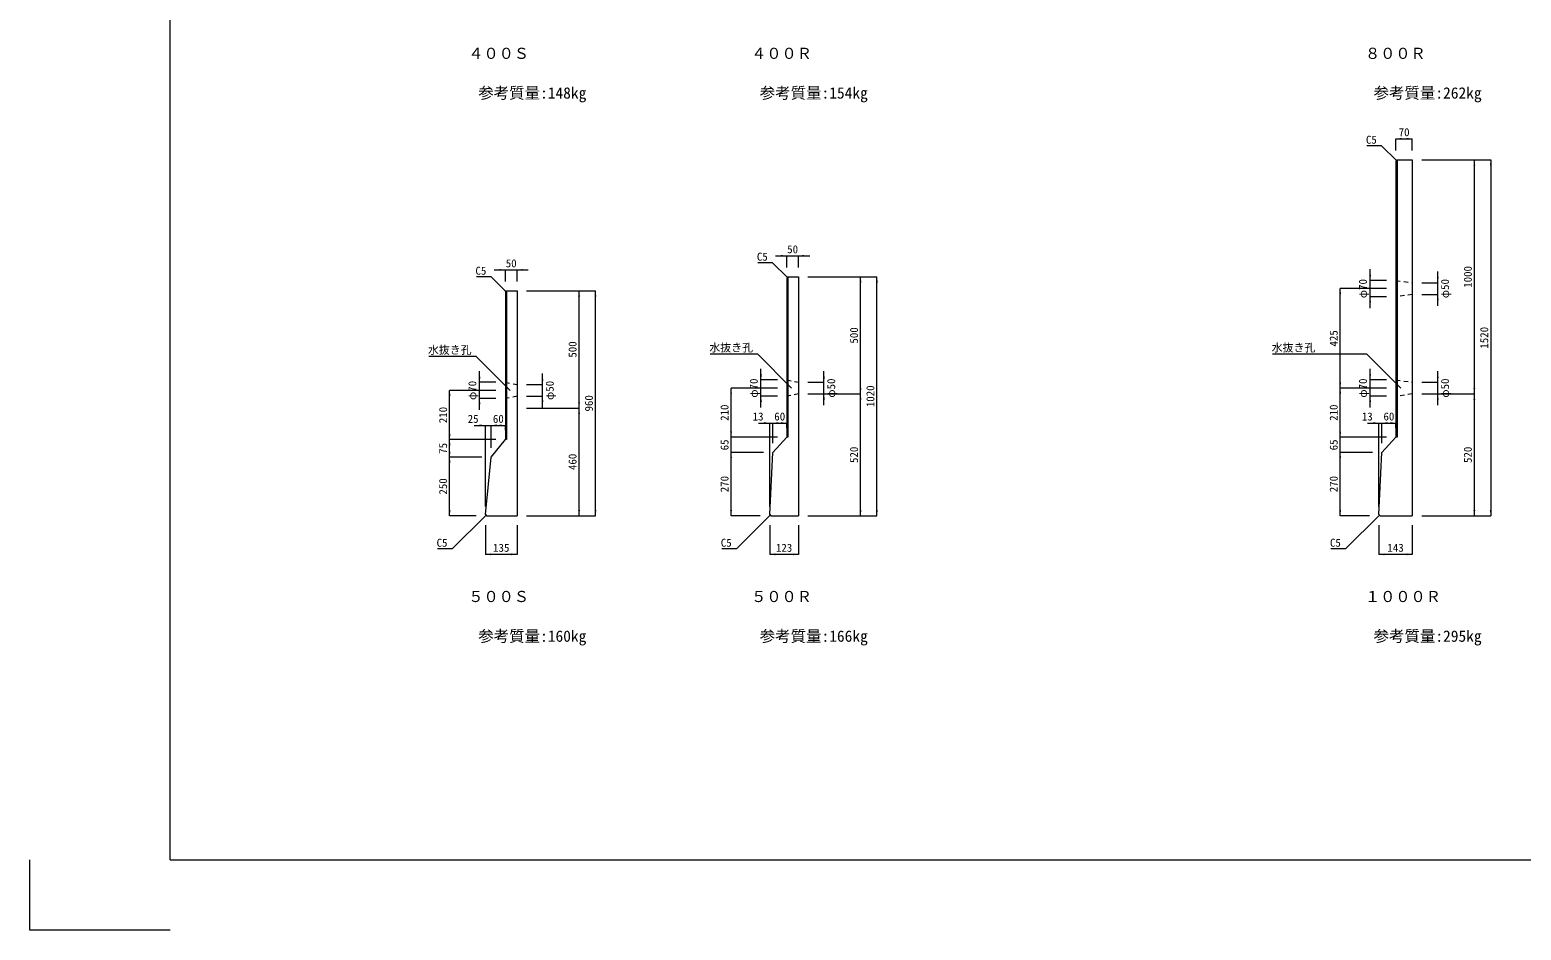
# Model space of a CAD drawing. Units: millimetres at full size, sheet at 1:25. Extents: x 157851 to 183054, y 876960 to 888720.
# Drawn here: x 157851 to 164222, y 879810 to 883656 of the extents above; entities that cross this region are included whole.
import ezdxf
from ezdxf.enums import TextEntityAlignment as Align

# ---------------------------------------------------------------- set-up
doc = ezdxf.new("R2010")
doc.units = ezdxf.units.MM
doc.header["$LTSCALE"] = 25
doc.linetypes.add('USER1', pattern=[1.35, 0.75, -0.6])
doc.linetypes.add('USER2', pattern=[28.575, 19.05, -3.175, 3.175, -3.175])
for name, color, linetype, lineweight in [('0_2', 7, 'USER2', 13), ('UKパネル', 2, 'Continuous', 20), ('図枠', 5, 'Continuous', 13), ('寸法線', 7, 'Continuous', 13), ('引出線', 4, 'Continuous', 13), ('補助線', 8, 'Continuous', 13)]:
    doc.layers.add(name, color=color, linetype=linetype, lineweight=lineweight)
doc.styles.add('ＭＳ ゴシック', font='')
doc.styles.get('ＭＳ ゴシック').set_extended_font_data('MS Gothic')

# ---------------------------------------------------------------- blocks, each defined once
blk = doc.blocks.new('filled_arrow')
at = {"color": 0, "linetype": 'Continuous', "lineweight": -2}
blk.add_solid([(7.5, 1.25), (0, 0), (7.5, -1.25)], dxfattribs=at)

msp = doc.modelspace()

# ---------------------------------------------------------------- linework, layer by layer
at = {"layer": 'UKパネル'}
for p, q in [((163691.92, 883100.54), (163686.92, 883095.54)), ((163686.92, 883095.54), (163686.92, 881915.54)), ((163691.92, 883100.54), (163756.92, 883100.54)), ((163756.92, 883100.54), (163756.92, 881580.54)), ((159882.46, 882535.54), (159887.46, 882540.54)), ((159887.46, 882540.54), (159932.46, 882540.54)), ((159932.46, 882540.54), (159932.46, 881580.54)), ((161089.74, 882600.54), (161084.74, 882595.54)), ((161084.74, 882595.54), (161084.74, 881915.54)), ((161089.74, 882600.54), (161134.74, 882600.54)), ((161134.74, 882600.54), (161134.74, 881580.54)), ((159882.46, 882535.54), (159882.46, 881905.54)), ((159882.46, 882100.53), (159882.46, 881920.53)), ((159822.46, 881830.54), (159882.46, 881905.54)), ((161024.74, 881850.54), (161084.74, 881915.54)), ((163626.92, 881850.54), (163686.92, 881915.54)), ((161011.98, 881585.53), (161024.74, 881850.54)), ((163614.16, 881585.53), (163626.92, 881850.54)), ((159797.96, 881585.51), (159822.46, 881830.54)), ((159797.96, 881585.51), (159802.46, 881580.54)), ((161011.98, 881585.53), (161016.74, 881580.54)), ((163614.16, 881585.53), (163618.92, 881580.54)), ((159802.46, 881580.54), (159932.46, 881580.54)), ((161016.74, 881580.54), (161134.74, 881580.54)), ((163618.92, 881580.54), (163756.92, 881580.54))]:
    msp.add_line(p, q, dxfattribs=at)
at = {"layer": 'UKパネル', "color": 4, "lineweight": 5}
for p, q in [((163691.92, 883100.54), (163691.92, 881915.54)), ((159887.46, 882540.54), (159887.46, 881905.54)), ((161089.74, 882600.54), (161089.74, 881915.54)), ((159887.46, 881905.54), (159882.46, 881905.54)), ((161089.74, 881915.54), (161084.74, 881915.54)), ((163691.92, 881915.54), (163686.92, 881915.54))]:
    msp.add_line(p, q, dxfattribs=at)
at = {"layer": 'UKパネル', "linetype": 'USER1', "lineweight": 9}
for p, q in [((163686.92, 882585.54), (163756.92, 882575.54)), ((163756.92, 882525.54), (163686.92, 882515.54)), ((161084.74, 882160.54), (161134.74, 882150.54)), ((163686.92, 882160.54), (163756.92, 882150.54)), ((159882.46, 882150.54), (159932.46, 882140.54)), ((161134.74, 882100.54), (161084.74, 882090.54)), ((163756.92, 882100.54), (163686.92, 882090.54)), ((159932.46, 882090.54), (159882.46, 882080.54))]:
    msp.add_line(p, q, dxfattribs=at)
at = {"layer": '図枠'}
msp.add_line((158451.17, 880110.29), (170151.17, 880110.29), dxfattribs=at)
msp.add_lwpolyline([(158451.17, 880110.29), (158451.17, 888420.29), (170151.17, 888420.29)], dxfattribs=at)
at = {"layer": '寸法線'}
for p, q in [((163686.92, 883190.53), (163756.92, 883190.53)), ((163686.92, 883140.54), (163686.92, 883190.53)), ((163756.92, 883140.54), (163756.92, 883190.53)), ((163796.92, 883100.54), (164021.92, 883100.54)), ((163796.92, 883100.54), (164091.92, 883100.54)), ((164021.92, 882100.54), (164021.92, 883100.54)), ((164091.92, 883100.54), (164091.92, 881580.54)), ((161036.74, 882690.53), (161182.74, 882690.53)), ((161084.74, 882640.54), (161084.74, 882690.53)), ((161134.74, 882640.54), (161134.74, 882690.53)), ((159834.46, 882630.53), (159980.46, 882630.53)), ((159882.46, 882580.54), (159882.46, 882630.53)), ((159932.46, 882580.54), (159932.46, 882630.53)), ((163576.76, 882467.54), (163576.76, 882633.54)), ((163865.7, 882477.54), (163865.7, 882623.54)), ((159972.46, 882540.54), (160197.46, 882540.54)), ((159972.46, 882540.54), (160267.46, 882540.54)), ((160197.46, 882040.54), (160197.46, 882540.54)), ((160267.46, 881580.54), (160267.46, 882540.54)), ((161174.74, 882600.54), (161399.74, 882600.54)), ((161174.74, 882600.54), (161469.74, 882600.54)), ((161399.74, 882100.54), (161399.74, 882600.54)), ((161469.74, 881580.54), (161469.74, 882600.54)), ((163448.92, 882125.54), (163448.92, 882550.54)), ((163646.92, 882550.54), (163448.92, 882550.54)), ((163646.92, 882585.54), (163576.76, 882585.54)), ((163796.92, 882575.54), (163865.7, 882575.54)), ((163646.92, 882515.54), (163576.76, 882515.54)), ((163796.92, 882525.54), (163865.7, 882525.54)), ((159772.3, 882032.54), (159772.3, 882198.54)), ((160041.24, 882042.54), (160041.24, 882188.54)), ((160974.57, 882042.54), (160974.57, 882208.54)), ((161044.74, 882160.54), (160974.57, 882160.54)), ((161243.51, 882052.54), (161243.51, 882198.54)), ((163576.76, 882042.54), (163576.76, 882208.54)), ((163646.92, 882160.54), (163576.76, 882160.54)), ((163865.7, 882052.54), (163865.7, 882198.54)), ((159644.46, 881905.54), (159644.46, 882115.54)), ((159842.46, 882115.54), (159644.46, 882115.54)), ((159842.46, 882150.54), (159772.3, 882150.54)), ((159972.46, 882140.54), (160041.24, 882140.54)), ((160846.74, 881915.54), (160846.74, 882125.54)), ((161044.74, 882125.54), (160846.74, 882125.54)), ((161174.74, 882150.54), (161243.51, 882150.54)), ((161174.74, 882100.54), (161243.51, 882100.54)), ((161174.74, 882100.54), (161399.74, 882100.54)), ((161174.74, 882100.54), (161399.74, 882100.54)), ((161399.74, 881580.54), (161399.74, 882100.54)), ((163448.92, 881915.54), (163448.92, 882125.54)), ((163646.92, 882125.54), (163448.92, 882125.54)), ((163646.92, 882125.54), (163448.92, 882125.54)), ((163796.92, 882150.54), (163865.7, 882150.54)), ((163796.92, 882100.54), (164021.92, 882100.54)), ((163796.92, 882100.54), (164021.92, 882100.54)), ((163796.92, 882100.54), (163865.7, 882100.54)), ((164021.92, 881580.54), (164021.92, 882100.54)), ((159842.46, 882080.54), (159772.3, 882080.54)), ((159972.46, 882090.54), (160041.24, 882090.54)), ((159972.46, 882040.54), (160197.46, 882040.54)), ((159972.46, 882040.54), (160197.46, 882040.54)), ((160197.46, 881580.54), (160197.46, 882040.54)), ((161044.74, 882090.54), (160974.57, 882090.54)), ((163646.92, 882090.54), (163576.76, 882090.54)), ((160963.74, 881976.28), (161072.74, 881976.28)), ((161011.74, 881620.54), (161011.74, 881976.28)), ((161024.74, 881890.54), (161024.74, 881976.28)), ((161024.74, 881976.28), (161084.74, 881976.28)), ((161024.74, 881890.54), (161024.74, 881976.28)), ((161084.74, 881955.54), (161084.74, 881976.28)), ((163565.92, 881976.28), (163674.92, 881976.28)), ((163613.92, 881620.54), (163613.92, 881976.28)), ((163626.92, 881890.54), (163626.92, 881976.28)), ((163626.92, 881976.28), (163686.92, 881976.28)), ((163626.92, 881890.54), (163626.92, 881976.28)), ((163686.92, 881955.54), (163686.92, 881976.28)), ((159644.46, 881830.54), (159644.46, 881905.54)), ((159842.46, 881905.54), (159644.46, 881905.54)), ((159842.46, 881905.54), (159644.46, 881905.54)), ((159749.46, 881966.28), (159870.46, 881966.28)), ((159797.46, 881620.54), (159797.46, 881966.28)), ((159822.46, 881870.54), (159822.46, 881966.28)), ((159822.46, 881966.28), (159882.46, 881966.28)), ((159822.46, 881870.54), (159822.46, 881966.28)), ((159882.46, 881945.54), (159882.46, 881966.28)), ((160846.74, 881802.54), (160846.74, 881963.54)), ((161044.74, 881915.54), (160846.74, 881915.54)), ((161044.74, 881915.54), (160846.74, 881915.54)), ((163448.92, 881802.54), (163448.92, 881963.54)), ((163646.92, 881915.54), (163448.92, 881915.54)), ((163646.92, 881915.54), (163448.92, 881915.54)), ((160846.74, 881580.54), (160846.74, 881850.54)), ((160984.74, 881850.54), (160846.74, 881850.54)), ((160984.74, 881850.54), (160846.74, 881850.54)), ((163448.92, 881580.54), (163448.92, 881850.54)), ((163586.92, 881850.54), (163448.92, 881850.54)), ((163586.92, 881850.54), (163448.92, 881850.54)), ((159644.46, 881580.54), (159644.46, 881830.54)), ((159782.46, 881830.54), (159644.46, 881830.54)), ((159782.46, 881830.54), (159644.46, 881830.54)), ((159757.46, 881580.54), (159644.46, 881580.54)), ((159797.46, 881540.54), (159797.46, 881415.54)), ((159932.46, 881540.54), (159932.46, 881415.54)), ((159972.46, 881580.54), (160197.46, 881580.54)), ((159972.46, 881580.54), (160267.46, 881580.54)), ((160971.74, 881580.54), (160846.74, 881580.54)), ((161011.74, 881540.54), (161011.74, 881415.54)), ((161134.74, 881540.54), (161134.74, 881415.54)), ((161174.74, 881580.54), (161399.74, 881580.54)), ((161174.74, 881580.54), (161469.74, 881580.54)), ((163573.92, 881580.54), (163448.92, 881580.54)), ((163613.92, 881540.54), (163613.92, 881415.54)), ((163756.92, 881540.54), (163756.92, 881415.54)), ((163796.92, 881580.54), (164021.92, 881580.54)), ((163796.92, 881580.54), (164091.92, 881580.54)), ((159932.46, 881415.54), (159797.46, 881415.54)), ((161134.74, 881415.54), (161011.74, 881415.54)), ((163756.92, 881415.54), (163613.92, 881415.54))]:
    msp.add_line(p, q, dxfattribs=at)
at = {"layer": '引出線'}
for points in [[(163688.94, 883097.55), (163625.22, 883160.3), (163563, 883160.3)], [(161087.24, 882598.04), (161023.51, 882660.79), (160961.3, 882660.79)], [(159884.96, 882538.04), (159821.23, 882600.79), (159759.02, 882600.79)], [(159903.23, 882115.53), (159758.24, 882260.53), (159555.86, 882260.53)], [(161105.5, 882125.53), (160960.51, 882270.53), (160758.14, 882270.53)], [(163707.69, 882125.53), (163562.7, 882270.53), (163362.7, 882270.53), (163160.32, 882270.53)], [(159800.21, 881583.02), (159655.22, 881438.92), (159593, 881438.92)], [(161014.36, 881583.03), (160869.37, 881438.93), (160807.15, 881438.93)], [(163616.54, 881583.03), (163471.55, 881438.93), (163409.34, 881438.93)]]:
    msp.add_lwpolyline(points, dxfattribs=at)
at = {"layer": '補助線'}
for p, q in [((157851.17, 879810.29), (157851.17, 880110.29)), ((158451.17, 879810.29), (157851.17, 879810.29))]:
    msp.add_line(p, q, dxfattribs=at)

# ---------------------------------------------------------------- block references
at = {"layer": '寸法線', "xscale": 3.2, "yscale": 3.2}
for p in [(163686.92, 883190.53), (161134.74, 882690.53), (159932.46, 882630.53), (159822.46, 881966.28), (159822.46, 881966.28), (161024.74, 881976.28), (161024.74, 881976.28), (163626.92, 881976.28), (163626.92, 881976.28), (159797.46, 881415.54), (161011.74, 881415.54), (163613.92, 881415.54)]:
    msp.add_blockref('filled_arrow', p, dxfattribs=at)
for p, rotation in [((163756.92, 883190.53), 180), ((164021.92, 883100.54), 270), ((164091.92, 883100.54), 270), ((161084.74, 882690.53), 180), ((159882.46, 882630.53), 180), ((163576.76, 882585.54), 90), ((160197.46, 882540.54), 270), ((160267.46, 882540.54), 270), ((161399.74, 882600.54), 270), ((161469.74, 882600.54), 270), ((163448.92, 882550.54), 270), ((163865.7, 882575.54), 90), ((163576.76, 882515.54), 270), ((163865.7, 882525.54), 270), ((159772.3, 882150.54), 90), ((160041.24, 882140.54), 90), ((160974.57, 882160.54), 90), ((161243.51, 882150.54), 90), ((163576.76, 882160.54), 90), ((163865.7, 882150.54), 90), ((159644.46, 882115.54), 270), ((160846.74, 882125.54), 270), ((161243.51, 882100.54), 270), ((161399.74, 882100.54), 90), ((161399.74, 882100.54), 270), ((163448.92, 882125.54), 90), ((163448.92, 882125.54), 270), ((163865.7, 882100.54), 270), ((164021.92, 882100.54), 90), ((164021.92, 882100.54), 270), ((159772.3, 882080.54), 270), ((160041.24, 882090.54), 270), ((160197.46, 882040.54), 90), ((160197.46, 882040.54), 270), ((160974.57, 882090.54), 270), ((163576.76, 882090.54), 270), ((159797.46, 881966.28), 180), ((159882.46, 881966.28), 180), ((161011.74, 881976.28), 180), ((161084.74, 881976.28), 180), ((163613.92, 881976.28), 180), ((163686.92, 881976.28), 180), ((159644.46, 881905.54), 90), ((159644.46, 881905.54), 270), ((160846.74, 881915.54), 90), ((160846.74, 881915.54), 90), ((163448.92, 881915.54), 90), ((163448.92, 881915.54), 90), ((159644.46, 881830.54), 90), ((160846.74, 881850.54), 270), ((160846.74, 881850.54), 270), ((163448.92, 881850.54), 270), ((163448.92, 881850.54), 270), ((159644.46, 881830.54), 270), ((159644.46, 881580.54), 90), ((160197.46, 881580.54), 90), ((160267.46, 881580.54), 90), ((160846.74, 881580.54), 90), ((161399.74, 881580.54), 90), ((161469.74, 881580.54), 90), ((163448.92, 881580.54), 90), ((164021.92, 881580.54), 90), ((164091.92, 881580.54), 90), ((159932.46, 881415.54), 180), ((161134.74, 881415.54), 180), ((163756.92, 881415.54), 180)]:
    msp.add_blockref('filled_arrow', p, dxfattribs=dict(at, rotation=rotation))
at = {"layer": '引出線', "xscale": 0.16, "yscale": 0.16}
for p, rotation in [((163688.94, 883097.55), 135.4), ((161087.24, 882598.04), 135.4), ((159884.96, 882538.04), 135.4), ((159903.23, 882115.53), 135), ((161105.5, 882125.53), 135), ((163707.69, 882125.53), 135), ((159800.21, 881583.02), 224.8), ((161014.36, 881583.03), 224.8), ((163616.54, 881583.03), 224.8)]:
    msp.add_blockref('filled_arrow', p, dxfattribs=dict(at, rotation=rotation))

# ---------------------------------------------------------------- texts
at = {"layer": '0_2', "style": 'ＭＳ ゴシック'}
for s, p in [('４００Ｓ', (159724.43, 883517.51)), ('４００Ｒ', (160932.7, 883517.51)), ('８００Ｒ', (163554.89, 883517.51)), ('５００Ｓ', (159724.43, 881197.52)), ('５００Ｒ', (160932.7, 881197.52)), ('１０００Ｒ', (163554.89, 881197.52))]:
    msp.add_text(s, height=47.47, dxfattribs=at).set_placement(p, align=Align.BOTTOM_LEFT)
at = {"layer": '寸法線', "style": 'ＭＳ ゴシック'}
for s, height, p in [('参考質量:148㎏', 48.42, (159997.69, 883386.24)), ('参考質量:154㎏', 48.42, (161199.96, 883386.24)), ('参考質量:262㎏', 48.42, (163822.15, 883386.24)), ('70', 34.18, (163721.92, 883218.53)), ('50', 34.18, (161109.74, 882718.53)), ('50', 34.18, (159907.46, 882658.53)), ('25', 34.18, (159744.84, 881994.28)), ('60', 34.18, (159852.46, 881994.28)), ('13', 34.18, (160962.19, 882004.28)), ('60', 34.18, (161054.74, 882004.28)), ('13', 34.18, (163564.37, 882004.28)), ('60', 34.18, (163656.92, 882004.28)), ('135', 34.18, (159864.96, 881443.54)), ('123', 34.18, (161073.24, 881443.54)), ('143', 34.18, (163685.42, 881443.54)), ('参考質量:160㎏', 48.42, (159997.69, 881066.24)), ('参考質量:166㎏', 48.42, (161199.96, 881066.24)), ('参考質量:295㎏', 48.42, (163822.15, 881066.24))]:
    msp.add_text(s, height=height, dxfattribs=at).set_placement(p, align=Align.MIDDLE_CENTER)
for s, p in [('1000', (163993.92, 882600.54)), ('φ70', (163545.84, 882550.54)), ('φ50', (163896.62, 882550.54)), ('500', (161371.74, 882350.54)), ('425', (163420.92, 882338.04)), ('1520', (164063.92, 882340.54)), ('500', (160169.46, 882290.54)), ('φ70', (160943.65, 882125.54)), ('φ50', (161274.44, 882125.54)), ('φ70', (163545.84, 882125.54)), ('φ50', (163896.62, 882125.54)), ('φ70', (159741.37, 882115.54)), ('φ50', (160072.16, 882115.54)), ('1020', (161441.74, 882090.54)), ('210', (159616.46, 882010.54)), ('960', (160239.46, 882060.54)), ('210', (160818.74, 882020.54)), ('210', (163420.92, 882020.54)), ('65', (160818.74, 881883.04)), ('65', (163420.92, 881883.04)), ('75', (159616.46, 881868.04)), ('460', (160169.46, 881810.54)), ('520', (161371.74, 881840.54)), ('520', (163993.92, 881840.54)), ('250', (159616.46, 881705.54)), ('270', (160818.74, 881715.54)), ('270', (163420.92, 881715.54))]:
    msp.add_text(s, height=34.18, rotation=90, dxfattribs=at).set_placement(p, align=Align.MIDDLE_CENTER)
at = {"layer": '引出線', "style": 'ＭＳ ゴシック'}
for s, p in [('C5', (163605.22, 883203.5)), ('C5', (161003.51, 882703.99)), ('C5', (159801.23, 882643.99)), ('水抜き孔', (159738.24, 882305.55)), ('水抜き孔', (160940.51, 882315.55)), ('水抜き孔', (163342.7, 882315.55)), ('C5', (159635.22, 881482.12)), ('C5', (160849.37, 881482.13)), ('C5', (163451.55, 881482.13))]:
    msp.add_text(s, height=34.18, dxfattribs=at).set_placement(p, align=Align.TOP_RIGHT)

doc.saveas('drawing.dxf')
